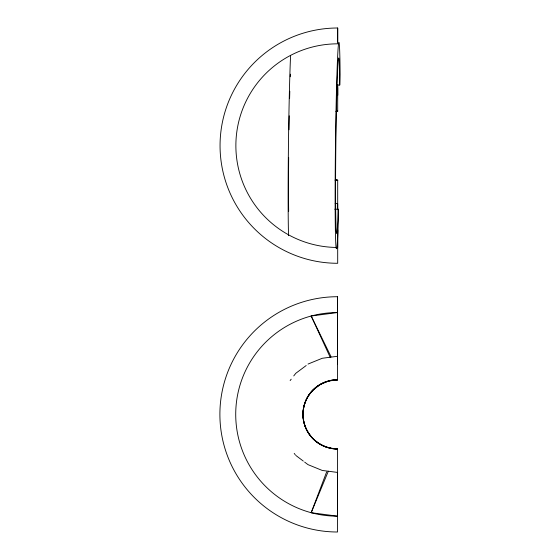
<?xml version="1.0" encoding="UTF-8"?>
<svg xmlns="http://www.w3.org/2000/svg" width="560" height="560" viewBox="0 0 560 560"><rect width="100%" height="100%" fill="white"/><g stroke="black" fill="none" stroke-linecap="round" stroke-linejoin="round"><path stroke-width="0.84" d="M326.634 471.947L311.178 512.708L337.533 516.173L337.533 472.423L322.252 470.449L308.014 464.646L304.647 462.105M337.533 449.113L337.533 448.987A34.629 34.629 0 0 1 327.782 381.129A34.51 34.51 0 0 0 337.533 448.749L337.533 532A117.642 117.642 0 0 1 219.891 414.358A117.642 117.642 0 0 1 337.533 296.716L337.533 364.168M337.694 95.445L337.652 84.749M337.68 41.972L337.694 28A117.642 117.642 0 0 0 220.052 145.642A117.642 117.642 0 0 0 337.694 263.284L337.694 229.558M337.694 230.3L337.694 247.457A101.815 101.815 0 0 1 235.872 145.642A101.815 101.815 0 0 1 337.694 43.827L337.694 28M337.694 209.713L337.694 203.707L335.167 203.378M337.694 87.577L337.694 95.207M337.533 363.027L337.533 363.923M337.127 85.008L339.738 85.043L340.109 74.116A103.67 2.191 -89.3 0 0 336.28 98.791A103.67 2.191 -89.3 0 0 336.224 248.451M330.267 357.476L311.178 316.015L337.533 312.543A101.815 101.815 0 0 0 235.718 414.358A101.815 101.815 0 0 0 337.533 516.173M308.014 364.07L322.252 358.274L330.834 357.133L330.939 356.51L311.178 316.015M311.178 512.708L328.307 471.226M293.748 375.921L295.792 373.303L306.194 365.533M290.136 380.562L291.2 379.197M304.199 423.29A34.51 34.51 0 0 1 313.131 389.956L320.278 384.475L328.601 381.024L337.533 379.855M336.07 111.349L337.694 111.132M330.834 357.133L337.533 356.293M334.754 209.181L338.24 209.216L338.338 220.675A103.67 2.191 -89.3 0 1 336.735 248.71M295.792 455.42L303.303 461.09M294.21 453.397L295.26 454.748M337.533 449.071A34.573 34.573 0 0 1 303.051 414.498A34.573 34.573 0 0 1 337.533 379.925L337.533 379.729A34.629 34.629 0 0 0 328.573 380.912L328.601 381.024M337.694 111.013L337.694 111.174A34.573 34.573 0 0 0 336.063 111.251M337.694 180.39L337.694 180.271A34.629 34.629 0 0 1 335.23 180.18M337.694 84.707L337.694 111.174M337.694 209.671L337.694 180.026A34.51 34.51 0 0 1 335.237 179.942M337.533 296.716L337.533 379.89M336.875 180.138A34.51 34.51 0 0 1 335.237 180.061M337.694 180.355A34.573 34.573 0 0 1 335.244 180.257M328.601 380.905A34.51 34.51 0 0 1 337.533 379.729M337.533 448.868A34.51 34.51 0 0 1 329.392 447.895M328.601 447.692A34.51 34.51 0 0 1 304.423 424.074M338.24 209.216A87.836 1.862 -89.3 0 1 335.643 206.241A87.836 1.862 -89.3 0 1 337.148 82.061A87.836 1.862 -89.3 0 1 339.738 85.043M288.659 211.295A87.836 1.862 -89.3 0 1 288.666 157.444M288.995 129.794A87.836 1.862 -89.3 0 1 289.233 115.801M289.611 98.448A87.836 1.862 -89.3 0 1 289.8 91.266M290.269 76.79A87.836 1.862 -89.3 0 1 290.374 74.151M288.533 235.69A103.67 2.191 -89.3 0 1 288.442 146.104A103.67 2.191 -89.3 0 1 290.584 55.496"/></g></svg>
